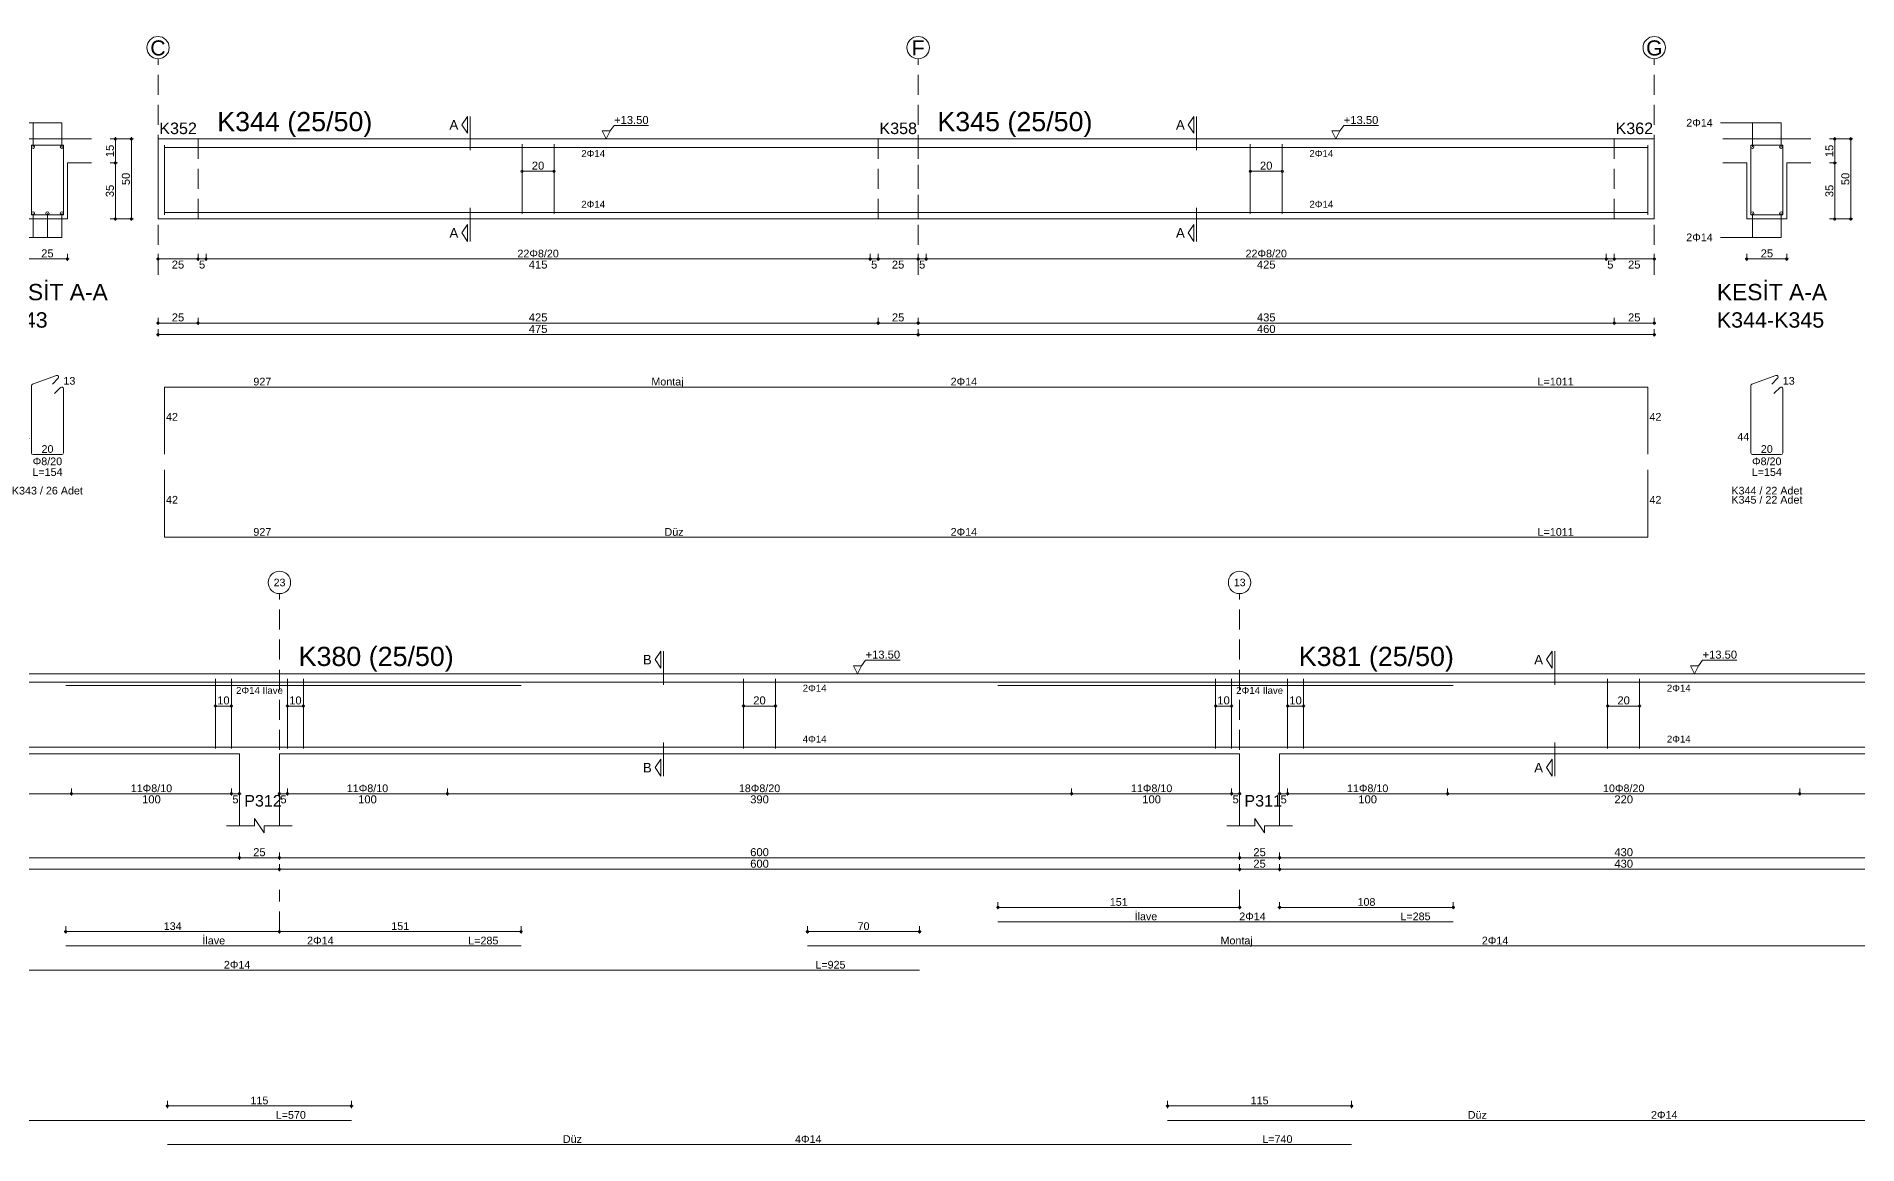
# Model space of a CAD drawing. Header units: millimetres. Extents: x 23801 to 80069, y 9628 to 14137.
# Drawn here: x 75327 to 77034, y 10860 to 11899 of the extents above; entities that cross this region are included whole.
import ezdxf

# ---------------------------------------------------------------- set-up
doc = ezdxf.new("R2010")
doc.units = ezdxf.units.MM
doc.linetypes.add('DASHDOT2', pattern=[12.7, 6.35, -3.175, 0, -3.175])
doc.linetypes.add('DASHED4', pattern=[18.75, 12.5, -6.25])
doc.layers.add('aks', color=251, linetype='DASHDOT2', lineweight=35)
for name, color, linetype in [('Donatı Topl. Uzun. Yazısı', 7, 'Continuous'), ('Donatı Uz. Yazısı', 7, 'Continuous'), ('Donatı Yazısı', 7, 'Continuous'), ('Donatı Çizgisi', 7, 'Continuous'), ('Kiriş', 7, 'Continuous'), ('Standart', 7, 'Continuous'), ('Ölçülendirme', 7, 'Continuous')]:
    doc.layers.add(name, color=color, linetype=linetype)
doc.styles.add('arial_1_18', font='arial.ttf', dxfattribs={"height": 0.2})

# ---------------------------------------------------------------- blocks, each defined once
blk = doc.blocks.new('IDE213Entity7549')
at = {"layer": 'aks', "color": 30, "linetype": 'DASHED4', "lineweight": 5}
for points in [[(19437.1, 2001.7), (19437.1, 2136.7)], [(19962.1, 2001.7), (19962.1, 2136.7)]]:
    blk.add_lwpolyline(points, dxfattribs=at)
at = {"layer": 'aks', "color": 1, "linetype": 'Continuous', "lineweight": 5}
for centre in [(19437.1, 2143.7), (19962.1, 2143.7)]:
    blk.add_circle(centre, 7, dxfattribs=at)
at = {"layer": 'Donatı Çizgisi', "color": 5, "linetype": 'Continuous', "lineweight": 5}
for points in [[(19441.1, 2039.3), (19441.1, 2082.7)], [(19702.1, 2039.9), (19702.1, 2083.5)], [(19722.1, 2039.9), (19722.1, 2083.5)], [(19983.1, 2039.3), (19983.1, 2082.7)], [(20047.4, 2039.2), (20047.4, 2082.8)], [(20047.4, 2082.8), (20067.4, 2082.8)], [(20067.4, 2039.2), (20067.4, 2082.8)], [(19441.1, 2081.3), (19983.1, 2081.3)], [(19441.1, 2040.7), (19983.1, 2040.7)], [(20047.4, 2039.2), (20067.4, 2039.2)], [(20048.1, 1933.4), (20063.1, 1938.9)], [(20060.5, 1933.6), (20064.1, 1937.2)], [(19441.1, 1889.7), (19441.1, 1931.7)], [(19441.1, 1931.7), (19983.1, 1931.7)], [(19983.1, 1889.7), (19983.1, 1931.7)], [(20047.4, 1890.6), (20047.4, 1932.5)], [(20061.9, 1927.7), (20065.6, 1931.5)], [(20067.4, 1890.6), (20067.4, 1930.7)], [(20048.4, 1889.6), (20066.4, 1889.6)], [(19441.1, 1837.9), (19441.1, 1879.9)], [(19983.1, 1837.9), (19983.1, 1879.9)], [(19441.1, 1837.9), (19983.1, 1837.9)]]:
    blk.add_lwpolyline(points, dxfattribs=at)
for centre in [(20048.4, 2081.8), (20066.4, 2081.8), (20048.4, 2040.2), (20057.4, 2040.2), (20066.4, 2040.2)]:
    blk.add_circle(centre, 1, dxfattribs=at)
for centre, start, end in [((20063.4, 1937.9), 315, 110), ((20048.4, 1932.5), 110, 180), ((20066.4, 1930.7), 0, 135), ((20048.4, 1890.6), 180, 270), ((20066.4, 1890.6), 270, 0)]:
    blk.add_arc(centre, 1.02, start, end, dxfattribs=at)
at = {"layer": 'Kiriş', "color": 1, "linetype": 'DASHED4', "lineweight": 5}
for points in [[(19437.1, 2036.7), (19437.1, 2086.7)], [(19462.1, 2036.7), (19462.1, 2086.7)], [(19962.1, 2036.7), (19962.1, 2086.7)], [(19987.1, 2036.7), (19987.1, 2086.7)]]:
    blk.add_lwpolyline(points, dxfattribs=at)
at = {"layer": 'Kiriş', "color": 1, "linetype": 'Continuous', "lineweight": 5}
for points in [[(19437.1, 2086.7), (19987.1, 2086.7)], [(19437.1, 2036.7), (19437.1, 2086.7)], [(19987.1, 2036.7), (19987.1, 2086.7)], [(20029.9, 2086.7), (20084.9, 2086.7)], [(20029.9, 2071.7), (20044.9, 2071.7)], [(20044.9, 2036.7), (20044.9, 2071.7)], [(20069.9, 2071.7), (20084.9, 2071.7)], [(20069.9, 2036.7), (20069.9, 2071.7)], [(19437.1, 2036.7), (19987.1, 2036.7)], [(20044.9, 2036.7), (20069.9, 2036.7)]]:
    blk.add_lwpolyline(points, dxfattribs=at)
at = {"layer": 'Ölçülendirme', "color": 1, "linetype": 'Continuous', "lineweight": 5}
for points in [[(19656.8, 2095.5), (19660.3, 2100.7)], [(19660.3, 2090.2), (19656.8, 2095.5)], [(19660.3, 2090.2), (19660.3, 2100.7)], [(19662.1, 2079.7), (19662.1, 2100.7)], [(19764.6, 2091.7), (19767.1, 2095)], [(19767.1, 2095), (19788.6, 2095)], [(20028.4, 2096.8), (20066.4, 2096.8)], [(20048.4, 2081.8), (20048.4, 2096.8)], [(20066.4, 2081.8), (20066.4, 2096.8)], [(19762.1, 2086.7), (19759.6, 2091.7)], [(19759.6, 2091.7), (19764.6, 2091.7)], [(19764.6, 2091.7), (19762.1, 2086.7)], [(19762.1, 2086.7), (19762.1, 2086.7)], [(20096.6, 2086.7), (20111.1, 2086.7)], [(20099.9, 2035.7), (20099.9, 2087.7)], [(20109.9, 2035.7), (20109.9, 2087.7)], [(20096.6, 2071.7), (20101.1, 2071.7)], [(19702.1, 2066.5), (19722.1, 2066.5)], [(19662.1, 2022.7), (19662.1, 2043.7)], [(20048.4, 2025.2), (20048.4, 2040.2)], [(20057.4, 2025.2), (20057.4, 2040.2)], [(20066.4, 2025.2), (20066.4, 2040.2)], [(19656.8, 2028), (19660.3, 2033.2)], [(19660.3, 2022.7), (19656.8, 2028)], [(19660.3, 2022.7), (19660.3, 2033.2)], [(20096.6, 2036.7), (20111.1, 2036.7)], [(19437.1, 2010.5), (19437.1, 2015)], [(19462.1, 2010.5), (19462.1, 2015)], [(19467.1, 2010.5), (19467.1, 2015)], [(19957.1, 2010.5), (19957.1, 2015)], [(19962.1, 2010.5), (19962.1, 2015)], [(19987.1, 2010.5), (19987.1, 2015)], [(20028.4, 2025.2), (20066.4, 2025.2)], [(20044.9, 2010.5), (20044.9, 2015)], [(20069.9, 2010.5), (20069.9, 2015)], [(19436.1, 2011.7), (19988.1, 2011.7)], [(20043.9, 2011.7), (20070.9, 2011.7)], [(19436.1, 1971.7), (19988.1, 1971.7)], [(19437.1, 1970.5), (19437.1, 1975)], [(19462.1, 1970.5), (19462.1, 1975)], [(19962.1, 1970.5), (19962.1, 1975)], [(19987.1, 1970.5), (19987.1, 1975)], [(19436.1, 1964.5), (19963.1, 1964.5)], [(19437.1, 1963.3), (19437.1, 1967.8)], [(19962.1, 1963.3), (19962.1, 1967.8)]]:
    blk.add_lwpolyline(points, dxfattribs=at)
for centre in [(20099.9, 2086.7), (20109.9, 2086.7), (20099.9, 2071.7), (19702.1, 2066.5), (19722.1, 2066.5), (20099.9, 2036.7), (20109.9, 2036.7), (19437.1, 2011.7), (19462.1, 2011.7), (19462.1, 2011.7), (19467.1, 2011.7), (19467.1, 2011.7), (19957.1, 2011.7), (19957.1, 2011.7), (19962.1, 2011.7), (19962.1, 2011.7), (19987.1, 2011.7), (20044.9, 2011.7), (20069.9, 2011.7), (19437.1, 1971.7), (19462.1, 1971.7), (19462.1, 1971.7), (19962.1, 1971.7), (19962.1, 1971.7), (19987.1, 1971.7), (19437.1, 1964.5), (19962.1, 1964.5)]:
    blk.add_circle(centre, 0.75, dxfattribs=at)
at = {"layer": 'aks', "color": 1, "linetype": 'Continuous', "lineweight": 5, "style": 'arial_1_18'}
for s, p in [('A', (19432.7, 2138.8)), ('C', (19957.3, 2138.8))]:
    blk.add_text(s, height=9.45, dxfattribs=at).set_placement(p)
at = {"layer": 'Donatı Topl. Uzun. Yazısı', "color": 1, "linetype": 'Continuous', "lineweight": 5, "style": 'arial_1_18'}
for s, p in [('L=626', (19937.1, 1932.7)), ('L=154', (20048, 1876.2)), ('L=626', (19937.1, 1838.8))]:
    blk.add_text(s, height=4.8, dxfattribs=at).set_placement(p)
at = {"layer": 'Donatı Uz. Yazısı', "color": 1, "linetype": 'Continuous', "lineweight": 5, "style": 'arial_1_18'}
for s, p in [('542', (19473.6, 1932.7)), ('13', (20067.4, 1933.2)), ('42', (19442, 1910.7)), ('42', (19984, 1910.7)), ('44', (20039, 1898.3)), ('20', (20053.7, 1890.6)), ('42', (19442, 1858.9)), ('42', (19984, 1858.9)), ('542', (19473.6, 1838.8))]:
    blk.add_text(s, height=4.8, dxfattribs=at).set_placement(p)
at = {"layer": 'Donatı Yazısı', "color": 5, "linetype": 'Continuous', "lineweight": 5, "style": 'arial_1_18'}
for s, p in [('2Φ14', (20007.1, 2094.4)), ('3Φ14', (20007.1, 2022.8)), ('2Φ14', (19728.3, 1932.7)), ('Φ8/20', (20048.2, 1882.9)), ('K343 / 26 Adet', (20035.2, 1864.6)), ('3Φ14', (19728.3, 1838.8))]:
    blk.add_text(s, height=4.8, dxfattribs=at).set_placement(p)
for s, p in [('2Φ14', (19739, 2075.4)), ('3Φ14', (19739, 2043.7))]:
    blk.add_text(s, height=4.32, rotation=360, dxfattribs=at).set_placement(p)
at = {"layer": 'Donatı Yazısı', "color": 1, "linetype": 'Continuous', "lineweight": 5, "style": 'arial_1_18'}
for s, p in [('Montaj', (19610.6, 1932.7)), ('Düz', (19618.8, 1838.8))]:
    blk.add_text(s, height=4.8, dxfattribs=at).set_placement(p)
at = {"layer": 'Kiriş', "color": 1, "linetype": 'Continuous', "lineweight": 5, "style": 'arial_1_18'}
for s, height, p in [('K346', 7.2, (19437.8, 2089.7)), ('K343 (25/50)', 12, (19474.1, 2091.5)), ('K352', 7.2, (19962.8, 2089.7)), ('KESİT A-A', 10.2, (20026.2, 1985.9)), ('K343', 9.6, (20026.2, 1968.8))]:
    blk.add_text(s, height=height, dxfattribs=at).set_placement(p)
at = {"layer": 'Ölçülendirme', "color": 1, "linetype": 'Continuous', "lineweight": 5, "style": 'arial_1_18'}
for s, height, p in [('A', 5.95, (19649.2, 2092.5)), ('+13.50', 5, (19767.1, 2096)), ('A', 5.95, (19649.2, 2025)), ('25', 5, (20053.5, 2012.7)), ('25', 5, (19445.7, 2005.7)), ('5', 5, (19462.6, 2005.7)), ('490', 5, (19706.2, 2005.7)), ('5', 5, (19957.6, 2005.7)), ('25', 5, (19970.7, 2005.7)), ('25', 5, (19445.7, 1972.7)), ('500', 5, (19706.2, 1972.7)), ('525', 5, (19706.2, 1965.5)), ('25', 5, (19970.7, 1972.7))]:
    blk.add_text(s, height=height, dxfattribs=at).set_placement(p)
for s, rotation, p in [('15', 90, (20098.9, 2075.3)), ('20', 360, (19708.2, 2067.5)), ('50', 90, (20108.9, 2057.8)), ('35', 90, (20098.9, 2050.3))]:
    blk.add_text(s, height=5, rotation=rotation, dxfattribs=at).set_placement(p)
at = {"layer": 'Ölçülendirme', "color": 5, "linetype": 'Continuous', "lineweight": 5, "style": 'arial_1_18'}
blk.add_text('26Φ8/20', height=4.8, dxfattribs=at).set_placement((19699.1, 2012.7))
blk = doc.blocks.new('IDE213Entity7550')
at = {"layer": 'aks', "color": 30, "linetype": 'DASHED4', "lineweight": 5}
for points in [[(20126.5, 2001.7), (20126.5, 2136.7)], [(20601.5, 2001.7), (20601.5, 2136.7)], [(21061.5, 2001.7), (21061.5, 2136.7)]]:
    blk.add_lwpolyline(points, dxfattribs=at)
at = {"layer": 'aks', "color": 1, "linetype": 'Continuous', "lineweight": 5}
for centre in [(20126.5, 2143.7), (20601.5, 2143.7), (21061.5, 2143.7)]:
    blk.add_circle(centre, 7, dxfattribs=at)
at = {"layer": 'Donatı Çizgisi', "color": 5, "linetype": 'Continuous', "lineweight": 5}
for points in [[(20130.5, 2039.3), (20130.5, 2082.7)], [(20354, 2039.9), (20354, 2083.5)], [(20374, 2039.9), (20374, 2083.5)], [(20809, 2039.9), (20809, 2083.5)], [(20829, 2039.9), (20829, 2083.5)], [(21057.5, 2039.3), (21057.5, 2082.7)], [(21121.8, 2039.2), (21121.8, 2082.8)], [(21121.8, 2082.8), (21141.8, 2082.8)], [(21141.8, 2039.2), (21141.8, 2082.8)], [(20130.5, 2081.3), (21057.5, 2081.3)], [(20130.5, 2040.7), (21057.5, 2040.7)], [(21121.8, 2039.2), (21141.8, 2039.2)], [(21122.5, 1933.4), (21137.5, 1938.9)], [(21134.9, 1933.6), (21138.6, 1937.2)], [(20130.5, 1889.7), (20130.5, 1931.7)], [(20130.5, 1931.7), (21057.5, 1931.7)], [(21057.5, 1889.7), (21057.5, 1931.7)], [(21121.8, 1890.6), (21121.8, 1932.5)], [(21136.3, 1927.7), (21140.1, 1931.5)], [(21141.8, 1890.6), (21141.8, 1930.7)], [(21122.9, 1889.6), (21140.8, 1889.6)], [(20130.5, 1837.9), (20130.5, 1879.9)], [(21057.5, 1837.9), (21057.5, 1879.9)], [(20130.5, 1837.9), (21057.5, 1837.9)]]:
    blk.add_lwpolyline(points, dxfattribs=at)
for centre in [(21122.8, 2081.8), (21140.8, 2081.8), (21122.8, 2040.2), (21140.8, 2040.2)]:
    blk.add_circle(centre, 1, dxfattribs=at)
for centre, start, end in [((21137.9, 1937.9), 315, 110), ((21122.9, 1932.5), 110, 180), ((21140.8, 1930.7), 0, 135), ((21122.9, 1890.6), 180, 270), ((21140.8, 1890.6), 270, 0)]:
    blk.add_arc(centre, 1.02, start, end, dxfattribs=at)
at = {"layer": 'Kiriş', "color": 1, "linetype": 'DASHED4', "lineweight": 5}
for points in [[(20126.5, 2036.7), (20126.5, 2086.7)], [(20151.5, 2036.7), (20151.5, 2086.7)], [(20576.5, 2036.7), (20576.5, 2086.7)], [(20601.5, 2036.7), (20601.5, 2086.7)], [(21036.5, 2036.7), (21036.5, 2086.7)], [(21061.5, 2036.7), (21061.5, 2086.7)]]:
    blk.add_lwpolyline(points, dxfattribs=at)
at = {"layer": 'Kiriş', "color": 1, "linetype": 'Continuous', "lineweight": 5}
for points in [[(20126.5, 2036.7), (20126.5, 2086.7)], [(20126.5, 2086.7), (21061.5, 2086.7)], [(21061.5, 2036.7), (21061.5, 2086.7)], [(21104.3, 2086.7), (21159.3, 2086.7)], [(21104.3, 2071.7), (21119.3, 2071.7)], [(21119.3, 2036.7), (21119.3, 2071.7)], [(21144.3, 2071.7), (21159.3, 2071.7)], [(21144.3, 2036.7), (21144.3, 2071.7)], [(20126.5, 2036.7), (21061.5, 2036.7)], [(21119.3, 2036.7), (21144.3, 2036.7)]]:
    blk.add_lwpolyline(points, dxfattribs=at)
at = {"layer": 'Ölçülendirme', "color": 1, "linetype": 'Continuous', "lineweight": 5}
for points in [[(20316.3, 2095.5), (20319.8, 2100.7)], [(20319.8, 2090.2), (20316.3, 2095.5)], [(20319.8, 2090.2), (20319.8, 2100.7)], [(20321.5, 2079.7), (20321.5, 2100.7)], [(20409, 2091.7), (20411.5, 2095)], [(20411.5, 2095), (20433.1, 2095)], [(20770.3, 2095.5), (20773.8, 2100.7)], [(20773.8, 2090.2), (20770.3, 2095.5)], [(20773.8, 2090.2), (20773.8, 2100.7)], [(20775.5, 2079.7), (20775.5, 2100.7)], [(20865, 2091.7), (20867.5, 2095)], [(20867.5, 2095), (20889.1, 2095)], [(21102.8, 2096.8), (21140.8, 2096.8)], [(21122.8, 2081.8), (21122.8, 2096.8)], [(21140.8, 2081.8), (21140.8, 2096.8)], [(20406.5, 2086.7), (20404, 2091.7)], [(20404, 2091.7), (20409, 2091.7)], [(20409, 2091.7), (20406.5, 2086.7)], [(20406.5, 2086.7), (20406.5, 2086.7)], [(20862.5, 2086.7), (20860, 2091.7)], [(20860, 2091.7), (20865, 2091.7)], [(20865, 2091.7), (20862.5, 2086.7)], [(20862.5, 2086.7), (20862.5, 2086.7)], [(21171.1, 2086.7), (21185.6, 2086.7)], [(21174.3, 2035.7), (21174.3, 2087.7)], [(21184.3, 2035.7), (21184.3, 2087.7)], [(21171.1, 2071.7), (21175.6, 2071.7)], [(20354, 2066.5), (20374, 2066.5)], [(20809, 2066.5), (20829, 2066.5)], [(20321.5, 2022.7), (20321.5, 2043.7)], [(20775.5, 2022.7), (20775.5, 2043.7)], [(21122.8, 2025.2), (21122.8, 2040.2)], [(21140.8, 2025.2), (21140.8, 2040.2)], [(20316.3, 2028), (20319.8, 2033.2)], [(20319.8, 2022.7), (20316.3, 2028)], [(20319.8, 2022.7), (20319.8, 2033.2)], [(20770.3, 2028), (20773.8, 2033.2)], [(20773.8, 2022.7), (20770.3, 2028)], [(20773.8, 2022.7), (20773.8, 2033.2)], [(21171.1, 2036.7), (21185.6, 2036.7)], [(20126.5, 2010.5), (20126.5, 2015)], [(20151.5, 2010.5), (20151.5, 2015)], [(20156.5, 2010.5), (20156.5, 2015)], [(20571.5, 2010.5), (20571.5, 2015)], [(20576.5, 2010.5), (20576.5, 2015)], [(20601.5, 2010.5), (20601.5, 2015)], [(20606.5, 2010.5), (20606.5, 2015)], [(21031.5, 2010.5), (21031.5, 2015)], [(21036.5, 2010.5), (21036.5, 2015)], [(21061.5, 2010.5), (21061.5, 2015)], [(21102.8, 2025.2), (21140.8, 2025.2)], [(21119.3, 2010.5), (21119.3, 2015)], [(21144.3, 2010.5), (21144.3, 2015)], [(20125.5, 2011.7), (21062.5, 2011.7)], [(21118.3, 2011.7), (21145.3, 2011.7)], [(20125.5, 1971.7), (21062.5, 1971.7)], [(20126.5, 1970.5), (20126.5, 1975)], [(20151.5, 1970.5), (20151.5, 1975)], [(20576.5, 1970.5), (20576.5, 1975)], [(20601.5, 1970.5), (20601.5, 1975)], [(21036.5, 1970.5), (21036.5, 1975)], [(21061.5, 1970.5), (21061.5, 1975)], [(20125.5, 1964.5), (21062.5, 1964.5)], [(20126.5, 1963.3), (20126.5, 1967.8)], [(20601.5, 1963.3), (20601.5, 1967.8)], [(21061.5, 1963.3), (21061.5, 1967.8)]]:
    blk.add_lwpolyline(points, dxfattribs=at)
for centre in [(21174.3, 2086.7), (21184.3, 2086.7), (21174.3, 2071.7), (20354, 2066.5), (20374, 2066.5), (20809, 2066.5), (20829, 2066.5), (21174.3, 2036.7), (21184.3, 2036.7), (20126.5, 2011.7), (20151.5, 2011.7), (20151.5, 2011.7), (20156.5, 2011.7), (20156.5, 2011.7), (20571.5, 2011.7), (20571.5, 2011.7), (20576.5, 2011.7), (20576.5, 2011.7), (20601.5, 2011.7), (20601.5, 2011.7), (20606.5, 2011.7), (20606.5, 2011.7), (21031.5, 2011.7), (21031.5, 2011.7), (21036.5, 2011.7), (21036.5, 2011.7), (21061.5, 2011.7), (21119.3, 2011.7), (21144.3, 2011.7), (20126.5, 1971.7), (20151.5, 1971.7), (20151.5, 1971.7), (20576.5, 1971.7), (20576.5, 1971.7), (20601.5, 1971.7), (20601.5, 1971.7), (21036.5, 1971.7), (21036.5, 1971.7), (21061.5, 1971.7), (20126.5, 1964.5), (20601.5, 1964.5), (20601.5, 1964.5), (21061.5, 1964.5)]:
    blk.add_circle(centre, 0.75, dxfattribs=at)
at = {"layer": 'aks', "color": 1, "linetype": 'Continuous', "lineweight": 5, "style": 'arial_1_18'}
for s, p in [('C', (20121.7, 2138.8)), ('F', (20597.5, 2138.8)), ('G', (21056.4, 2138.8))]:
    blk.add_text(s, height=9.45, dxfattribs=at).set_placement(p)
at = {"layer": 'Donatı Topl. Uzun. Yazısı', "color": 1, "linetype": 'Continuous', "lineweight": 5, "style": 'arial_1_18'}
for s, p in [('L=1011', (20988.6, 1932.7)), ('L=154', (21122.4, 1876.2)), ('L=1011', (20988.6, 1838.8))]:
    blk.add_text(s, height=4.8, dxfattribs=at).set_placement(p)
at = {"layer": 'Donatı Uz. Yazısı', "color": 1, "linetype": 'Continuous', "lineweight": 5, "style": 'arial_1_18'}
for s, p in [('927', (20186.1, 1932.7)), ('13', (21141.8, 1933.2)), ('42', (20131.5, 1910.7)), ('42', (21058.5, 1910.7)), ('44', (21113.4, 1898.3)), ('20', (21128.1, 1890.6)), ('42', (20131.5, 1858.9)), ('42', (21058.5, 1858.9)), ('927', (20186.1, 1838.8))]:
    blk.add_text(s, height=4.8, dxfattribs=at).set_placement(p)
at = {"layer": 'Donatı Yazısı', "color": 5, "linetype": 'Continuous', "lineweight": 5, "style": 'arial_1_18'}
for s, p in [('2Φ14', (21081.5, 2094.4)), ('2Φ14', (21081.5, 2022.8)), ('2Φ14', (20621.8, 1932.7)), ('Φ8/20', (21122.6, 1882.9)), ('K344 / 22 Adet', (21109.7, 1864.6)), ('K345 / 22 Adet', (21109.7, 1858.9)), ('2Φ14', (20621.8, 1838.8))]:
    blk.add_text(s, height=4.8, dxfattribs=at).set_placement(p)
for p in [(20391, 2075.4), (20846, 2075.4), (20391, 2043.7), (20846, 2043.7)]:
    blk.add_text('2Φ14', height=4.32, rotation=360, dxfattribs=at).set_placement(p)
at = {"layer": 'Donatı Yazısı', "color": 1, "linetype": 'Continuous', "lineweight": 5, "style": 'arial_1_18'}
for s, p in [('Montaj', (20434.8, 1932.7)), ('Düz', (20443, 1838.8))]:
    blk.add_text(s, height=4.8, dxfattribs=at).set_placement(p)
at = {"layer": 'Kiriş', "color": 1, "linetype": 'Continuous', "lineweight": 5, "style": 'arial_1_18'}
for s, height, p in [('K352', 7.2, (20127.3, 2089.7)), ('K344 (25/50)', 12, (20163.5, 2091.5)), ('K358', 7.2, (20577.3, 2089.7)), ('K345 (25/50)', 12, (20613.5, 2091.5)), ('K362', 7.2, (21037.3, 2089.7)), ('KESİT A-A', 10.2, (21100.6, 1985.9)), ('K344-K345', 9.6, (21100.6, 1968.8))]:
    blk.add_text(s, height=height, dxfattribs=at).set_placement(p)
at = {"layer": 'Ölçülendirme', "color": 1, "linetype": 'Continuous', "lineweight": 5, "style": 'arial_1_18'}
for s, height, p in [('A', 5.95, (20308.6, 2092.5)), ('+13.50', 5, (20411.5, 2096)), ('A', 5.95, (20762.6, 2092.5)), ('+13.50', 5, (20867.5, 2096)), ('A', 5.95, (20308.6, 2025)), ('A', 5.95, (20762.6, 2025)), ('25', 5, (21128, 2012.7)), ('25', 5, (20135.1, 2005.7)), ('5', 5, (20152.1, 2005.7)), ('415', 5, (20358.2, 2005.7)), ('5', 5, (20572.1, 2005.7)), ('25', 5, (20585.1, 2005.7)), ('5', 5, (20602.1, 2005.7)), ('425', 5, (20813.2, 2005.7)), ('5', 5, (21032.1, 2005.7)), ('25', 5, (21045.1, 2005.7)), ('25', 5, (20135.1, 1972.7)), ('425', 5, (20358.2, 1972.7)), ('475', 5, (20358.2, 1965.5)), ('25', 5, (20585.1, 1972.7)), ('435', 5, (20813.2, 1972.7)), ('460', 5, (20813.2, 1965.5)), ('25', 5, (21045.1, 1972.7))]:
    blk.add_text(s, height=height, dxfattribs=at).set_placement(p)
for s, rotation, p in [('15', 90, (21173.4, 2075.3)), ('20', 360, (20360.1, 2067.5)), ('20', 360, (20815.1, 2067.5)), ('50', 90, (21183.4, 2057.8)), ('35', 90, (21173.4, 2050.3))]:
    blk.add_text(s, height=5, rotation=rotation, dxfattribs=at).set_placement(p)
at = {"layer": 'Ölçülendirme', "color": 5, "linetype": 'Continuous', "lineweight": 5, "style": 'arial_1_18'}
for p in [(20351.1, 2012.7), (20806.1, 2012.7)]:
    blk.add_text('22Φ8/20', height=4.8, dxfattribs=at).set_placement(p)
blk = doc.blocks.new('IDE213Entity7581')
at = {"layer": 'aks', "color": 30, "linetype": 'DASHED4', "lineweight": 5}
for points in [[(21236.5, 1678.8), (21236.5, 1813.8)], [(21836.5, 1678.8), (21836.5, 1813.8)], [(21236.5, 1602.7), (21236.5, 1628.8)], [(21836.5, 1617.8), (21836.5, 1628.8)]]:
    blk.add_lwpolyline(points, dxfattribs=at)
at = {"layer": 'aks', "color": 1, "linetype": 'Continuous', "lineweight": 5}
for centre in [(21236.5, 1820.8), (21836.5, 1820.8)]:
    blk.add_circle(centre, 7, dxfattribs=at)
at = {"layer": 'Donatı Çizgisi', "color": 5, "linetype": 'Continuous', "lineweight": 5}
for points in [[(20711.5, 1758.4), (22361.5, 1758.4)], [(21103, 1756.4), (21387.5, 1756.4)], [(21196.5, 1717), (21196.5, 1760.6)], [(21206.5, 1717), (21206.5, 1760.6)], [(21241.5, 1717), (21241.5, 1760.6)], [(21251.5, 1717), (21251.5, 1760.6)], [(21526.5, 1717), (21526.5, 1760.6)], [(21546.5, 1717), (21546.5, 1760.6)], [(21685.5, 1756.4), (21970, 1756.4)], [(21821.5, 1717), (21821.5, 1760.6)], [(21831.5, 1717), (21831.5, 1760.6)], [(21866.5, 1717), (21866.5, 1760.6)], [(21876.5, 1717), (21876.5, 1760.6)], [(22066.5, 1717), (22066.5, 1760.6)], [(22086.5, 1717), (22086.5, 1760.6)], [(20711.5, 1717.8), (22361.5, 1717.8)], [(21685.5, 1608.8), (21970, 1608.8)], [(21103, 1593.7), (21387.5, 1593.7)], [(21566.5, 1593.7), (22361.5, 1593.7)], [(20711.5, 1578.6), (21636.5, 1578.6)], [(20711.5, 1484.8), (21281.5, 1484.8)], [(21791.5, 1484.8), (22361.5, 1484.8)], [(21166.5, 1469.7), (21906.5, 1469.7)]]:
    blk.add_lwpolyline(points, dxfattribs=at)
at = {"layer": 'Kiriş', "color": 1, "linetype": 'Continuous', "lineweight": 5}
for points in [[(20631.5, 1763.8), (22441.5, 1763.8)], [(20781.5, 1713.8), (21211.5, 1713.8)], [(21211.5, 1668.8), (21211.5, 1713.8)], [(21236.5, 1713.8), (21836.5, 1713.8)], [(21236.5, 1668.8), (21236.5, 1713.8)], [(21836.5, 1668.8), (21836.5, 1713.8)], [(21861.5, 1713.8), (22291.5, 1713.8)], [(21861.5, 1668.8), (21861.5, 1713.8)], [(21227, 1664.3), (21221, 1673.3)], [(21221, 1668.8), (21221, 1673.3)], [(21852, 1664.3), (21846, 1673.3)], [(21846, 1668.8), (21846, 1673.3)], [(21203.5, 1668.8), (21221, 1668.8)], [(21227, 1668.8), (21244.5, 1668.8)], [(21227, 1664.3), (21227, 1668.8)], [(21828.5, 1668.8), (21846, 1668.8)], [(21852, 1668.8), (21869.5, 1668.8)], [(21852, 1664.3), (21852, 1668.8)]]:
    blk.add_lwpolyline(points, dxfattribs=at)
at = {"layer": 'Ölçülendirme', "color": 1, "linetype": 'Continuous', "lineweight": 5}
for points in [[(21471.3, 1772.6), (21474.8, 1777.8)], [(21474.8, 1767.3), (21474.8, 1777.8)], [(21476.5, 1756.8), (21476.5, 1777.8)], [(22028.3, 1772.6), (22031.8, 1777.8)], [(22031.8, 1767.3), (22031.8, 1777.8)], [(22033.5, 1756.8), (22033.5, 1777.8)], [(21474.8, 1767.3), (21471.3, 1772.6)], [(21597.8, 1763.8), (21595.3, 1768.8)], [(21595.3, 1768.8), (21600.3, 1768.8)], [(21600.3, 1768.8), (21597.8, 1763.8)], [(21600.3, 1768.8), (21602.8, 1772.2)], [(21602.8, 1772.2), (21624.3, 1772.2)], [(22031.8, 1767.3), (22028.3, 1772.6)], [(22120.8, 1763.8), (22118.3, 1768.8)], [(22118.3, 1768.8), (22123.3, 1768.8)], [(22123.3, 1768.8), (22120.8, 1763.8)], [(22123.3, 1768.8), (22125.8, 1772.2)], [(22125.8, 1772.2), (22147.3, 1772.2)], [(21597.8, 1763.8), (21597.8, 1763.8)], [(22120.8, 1763.8), (22120.8, 1763.8)], [(21196.5, 1743.6), (21206.5, 1743.6)], [(21241.5, 1743.6), (21251.5, 1743.6)], [(21526.5, 1743.6), (21546.5, 1743.6)], [(21821.5, 1743.6), (21831.5, 1743.6)], [(21866.5, 1743.6), (21876.5, 1743.6)], [(22066.5, 1743.6), (22086.5, 1743.6)], [(21476.5, 1699.8), (21476.5, 1720.8)], [(22033.5, 1699.8), (22033.5, 1720.8)], [(21471.3, 1705.1), (21474.8, 1710.3)], [(21474.8, 1699.8), (21474.8, 1710.3)], [(22028.3, 1705.1), (22031.8, 1710.3)], [(22031.8, 1699.8), (22031.8, 1710.3)], [(21474.8, 1699.8), (21471.3, 1705.1)], [(22031.8, 1699.8), (22028.3, 1705.1)], [(20780.5, 1688.8), (21212.5, 1688.8)], [(21106.5, 1687.6), (21106.5, 1692.1)], [(21206.5, 1687.6), (21206.5, 1692.1)], [(21211.5, 1687.6), (21211.5, 1692.1)], [(21235.5, 1688.8), (21837.5, 1688.8)], [(21236.5, 1687.6), (21236.5, 1692.1)], [(21241.5, 1687.6), (21241.5, 1692.1)], [(21341.5, 1687.6), (21341.5, 1692.1)], [(21731.5, 1687.6), (21731.5, 1692.1)], [(21831.5, 1687.6), (21831.5, 1692.1)], [(21836.5, 1687.6), (21836.5, 1692.1)], [(21860.5, 1688.8), (22292.5, 1688.8)], [(21861.5, 1687.6), (21861.5, 1692.1)], [(21866.5, 1687.6), (21866.5, 1692.1)], [(21966.5, 1687.6), (21966.5, 1692.1)], [(22186.5, 1687.6), (22186.5, 1692.1)], [(21211.5, 1647.6), (21211.5, 1652.1)], [(21236.5, 1647.6), (21236.5, 1652.1)], [(21836.5, 1647.6), (21836.5, 1652.1)], [(21861.5, 1647.6), (21861.5, 1652.1)], [(20630.5, 1648.8), (22442.5, 1648.8)], [(20780.5, 1641.6), (22292.5, 1641.6)], [(21236.5, 1640.4), (21236.5, 1644.9)], [(21836.5, 1640.4), (21836.5, 1644.9)], [(21861.5, 1640.4), (21861.5, 1644.9)], [(21684.5, 1617.8), (21837.5, 1617.8)], [(21685.5, 1616.6), (21685.5, 1621.1)], [(21836.5, 1616.6), (21836.5, 1621.1)], [(21860.5, 1617.8), (21971, 1617.8)], [(21861.5, 1616.6), (21861.5, 1621.1)], [(21970, 1616.6), (21970, 1621.1)], [(21103, 1601.5), (21103, 1606)], [(21236.5, 1601.5), (21236.5, 1606)], [(21236.5, 1601.5), (21236.5, 1606)], [(21387.5, 1601.5), (21387.5, 1606)], [(21566.5, 1601.5), (21566.5, 1606)], [(21636.5, 1601.5), (21636.5, 1606)], [(21102, 1602.7), (21237.5, 1602.7)], [(21235.5, 1602.7), (21388.5, 1602.7)], [(21565.5, 1602.7), (21637.5, 1602.7)], [(21165.5, 1493.8), (21282.5, 1493.8)], [(21166.5, 1492.5), (21166.5, 1497)], [(21281.5, 1492.5), (21281.5, 1497)], [(21790.5, 1493.8), (21907.5, 1493.8)], [(21791.5, 1492.5), (21791.5, 1497)], [(21906.5, 1492.5), (21906.5, 1497)]]:
    blk.add_lwpolyline(points, dxfattribs=at)
for centre in [(21196.5, 1743.6), (21206.5, 1743.6), (21241.5, 1743.6), (21251.5, 1743.6), (21526.5, 1743.6), (21546.5, 1743.6), (21821.5, 1743.6), (21831.5, 1743.6), (21866.5, 1743.6), (21876.5, 1743.6), (22066.5, 1743.6), (22086.5, 1743.6), (21106.5, 1688.8), (21106.5, 1688.8), (21206.5, 1688.8), (21206.5, 1688.8), (21211.5, 1688.8), (21236.5, 1688.8), (21241.5, 1688.8), (21241.5, 1688.8), (21341.5, 1688.8), (21341.5, 1688.8), (21731.5, 1688.8), (21731.5, 1688.8), (21831.5, 1688.8), (21831.5, 1688.8), (21836.5, 1688.8), (21861.5, 1688.8), (21866.5, 1688.8), (21866.5, 1688.8), (21966.5, 1688.8), (21966.5, 1688.8), (22186.5, 1688.8), (22186.5, 1688.8), (21211.5, 1648.8), (21211.5, 1648.8), (21236.5, 1648.8), (21236.5, 1648.8), (21236.5, 1641.6), (21236.5, 1641.6), (21836.5, 1648.8), (21836.5, 1648.8), (21836.5, 1641.6), (21836.5, 1641.6), (21861.5, 1648.8), (21861.5, 1648.8), (21861.5, 1641.6), (21861.5, 1641.6), (21685.5, 1617.8), (21836.5, 1617.8), (21861.5, 1617.8), (21970, 1617.8), (21103, 1602.7), (21236.5, 1602.7), (21236.5, 1602.7), (21387.5, 1602.7), (21566.5, 1602.7), (21636.5, 1602.7), (21166.5, 1493.8), (21281.5, 1493.8), (21791.5, 1493.8), (21906.5, 1493.8)]:
    blk.add_circle(centre, 0.75, dxfattribs=at)
at = {"layer": 'aks', "color": 1, "linetype": 'Continuous', "lineweight": 5, "style": 'arial_1_18'}
for s, p in [('23', (21232.9, 1818.4)), ('13', (21832.9, 1818.4))]:
    blk.add_text(s, height=4.73, dxfattribs=at).set_placement(p)
at = {"layer": 'Donatı Topl. Uzun. Yazısı', "color": 1, "linetype": 'Continuous', "lineweight": 5, "style": 'arial_1_18'}
for s, p in [('L=285', (21937, 1609.8)), ('L=285', (21354.5, 1594.7)), ('L=925', (21571.4, 1579.6)), ('L=570', (21234.2, 1485.8)), ('L=740', (21850.7, 1470.7))]:
    blk.add_text(s, height=4.8, dxfattribs=at).set_placement(p)
at = {"layer": 'Donatı Yazısı', "color": 5, "linetype": 'Continuous', "lineweight": 5, "style": 'arial_1_18'}
for s, height, p in [('2Φ14 İlave', 4.32, (21209.4, 1751.2)), ('2Φ14 İlave', 4.32, (21834.4, 1751.2)), ('2Φ14', 4.8, (21836.3, 1609.8)), ('2Φ14', 4.8, (21253.8, 1594.7)), ('2Φ14', 4.8, (21987.9, 1594.7)), ('2Φ14', 4.8, (21201.8, 1579.6)), ('2Φ14', 4.8, (22093.6, 1485.8)), ('4Φ14', 4.8, (21558.7, 1470.7))]:
    blk.add_text(s, height=height, dxfattribs=at).set_placement(p)
for s, p in [('2Φ14', (21563.5, 1752.6)), ('2Φ14', (22103.5, 1752.6)), ('4Φ14', (21563.5, 1720.8)), ('2Φ14', (22103.5, 1720.8))]:
    blk.add_text(s, height=4.32, rotation=360, dxfattribs=at).set_placement(p)
at = {"layer": 'Donatı Yazısı', "color": 1, "linetype": 'Continuous', "lineweight": 5, "style": 'arial_1_18'}
for s, p in [('İlave', (21770.9, 1609.8)), ('İlave', (21188.4, 1594.7)), ('Montaj', (21824.6, 1594.7)), ('Düz', (21979.1, 1485.8)), ('Düz', (21413.6, 1470.7))]:
    blk.add_text(s, height=4.8, dxfattribs=at).set_placement(p)
at = {"layer": 'Kiriş', "color": 1, "linetype": 'Continuous', "lineweight": 5, "style": 'arial_1_18'}
for s, height, p in [('K380 (25/50)', 12, (21248.5, 1768.6)), ('K381 (25/50)', 12, (21873.5, 1768.6)), ('P312', 7.2, (21214.5, 1680.8)), ('P311', 7.2, (21839.5, 1680.8))]:
    blk.add_text(s, height=height, dxfattribs=at).set_placement(p)
at = {"layer": 'Ölçülendirme', "color": 1, "linetype": 'Continuous', "lineweight": 5, "style": 'arial_1_18'}
for s, height, p in [('B', 5.95, (21463.6, 1769.6)), ('+13.50', 5, (21602.8, 1773.2)), ('A', 5.95, (22020.6, 1769.6)), ('+13.50', 5, (22125.8, 1773.2)), ('B', 5.95, (21463.6, 1702.1)), ('A', 5.95, (22020.6, 1702.1)), ('100', 5, (21150.7, 1682.8)), ('5', 5, (21207.1, 1682.8)), ('5', 5, (21237.1, 1682.8)), ('100', 5, (21285.7, 1682.8)), ('390', 5, (21530.7, 1682.8)), ('100', 5, (21775.7, 1682.8)), ('5', 5, (21832.1, 1682.8)), ('5', 5, (21862.1, 1682.8)), ('100', 5, (21910.7, 1682.8)), ('220', 5, (22070.7, 1682.8)), ('25', 5, (21220.1, 1649.8)), ('600', 5, (21530.7, 1649.8)), ('25', 5, (21845.1, 1649.8)), ('430', 5, (22070.7, 1649.8)), ('600', 5, (21530.7, 1642.6)), ('25', 5, (21845.1, 1642.6)), ('430', 5, (22070.7, 1642.6))]:
    blk.add_text(s, height=height, dxfattribs=at).set_placement(p)
for s, p in [('10', (21197.6, 1744.6)), ('10', (21242.6, 1744.6)), ('20', (21532.6, 1744.6)), ('10', (21822.6, 1744.6)), ('10', (21867.6, 1744.6)), ('20', (22072.6, 1744.6))]:
    blk.add_text(s, height=5, rotation=360, dxfattribs=at).set_placement(p)
at = {"layer": 'Ölçülendirme', "color": 5, "linetype": 'Continuous', "lineweight": 5, "style": 'arial_1_18'}
for s, p in [('11Φ8/10', (21143.6, 1689.8)), ('11Φ8/10', (21278.6, 1689.8)), ('18Φ8/20', (21523.6, 1689.8)), ('11Φ8/10', (21768.6, 1689.8)), ('11Φ8/10', (21903.6, 1689.8)), ('10Φ8/20', (22063.6, 1689.8)), ('151', (21755.4, 1618.8)), ('108', (21910.2, 1618.8)), ('134', (21164.2, 1603.7)), ('151', (21306.4, 1603.7)), ('70', (21597.8, 1603.7)), ('115', (21218.4, 1494.8)), ('115', (21843.4, 1494.8))]:
    blk.add_text(s, height=4.8, dxfattribs=at).set_placement(p)

msp = doc.modelspace()

# ---------------------------------------------------------------- block references
at = {"layer": 'Standart', "xscale": 1.5, "yscale": 1.5, "zscale": 1.5}
for name, p in [('IDE213Entity7549', (45251.4, 8672.5)), ('IDE213Entity7550', (45251.4, 8672.5)), ('IDE213Entity7581', (43700.2, 8655.8))]:
    msp.add_blockref(name, p, dxfattribs=at)

doc.saveas('drawing.dxf')
